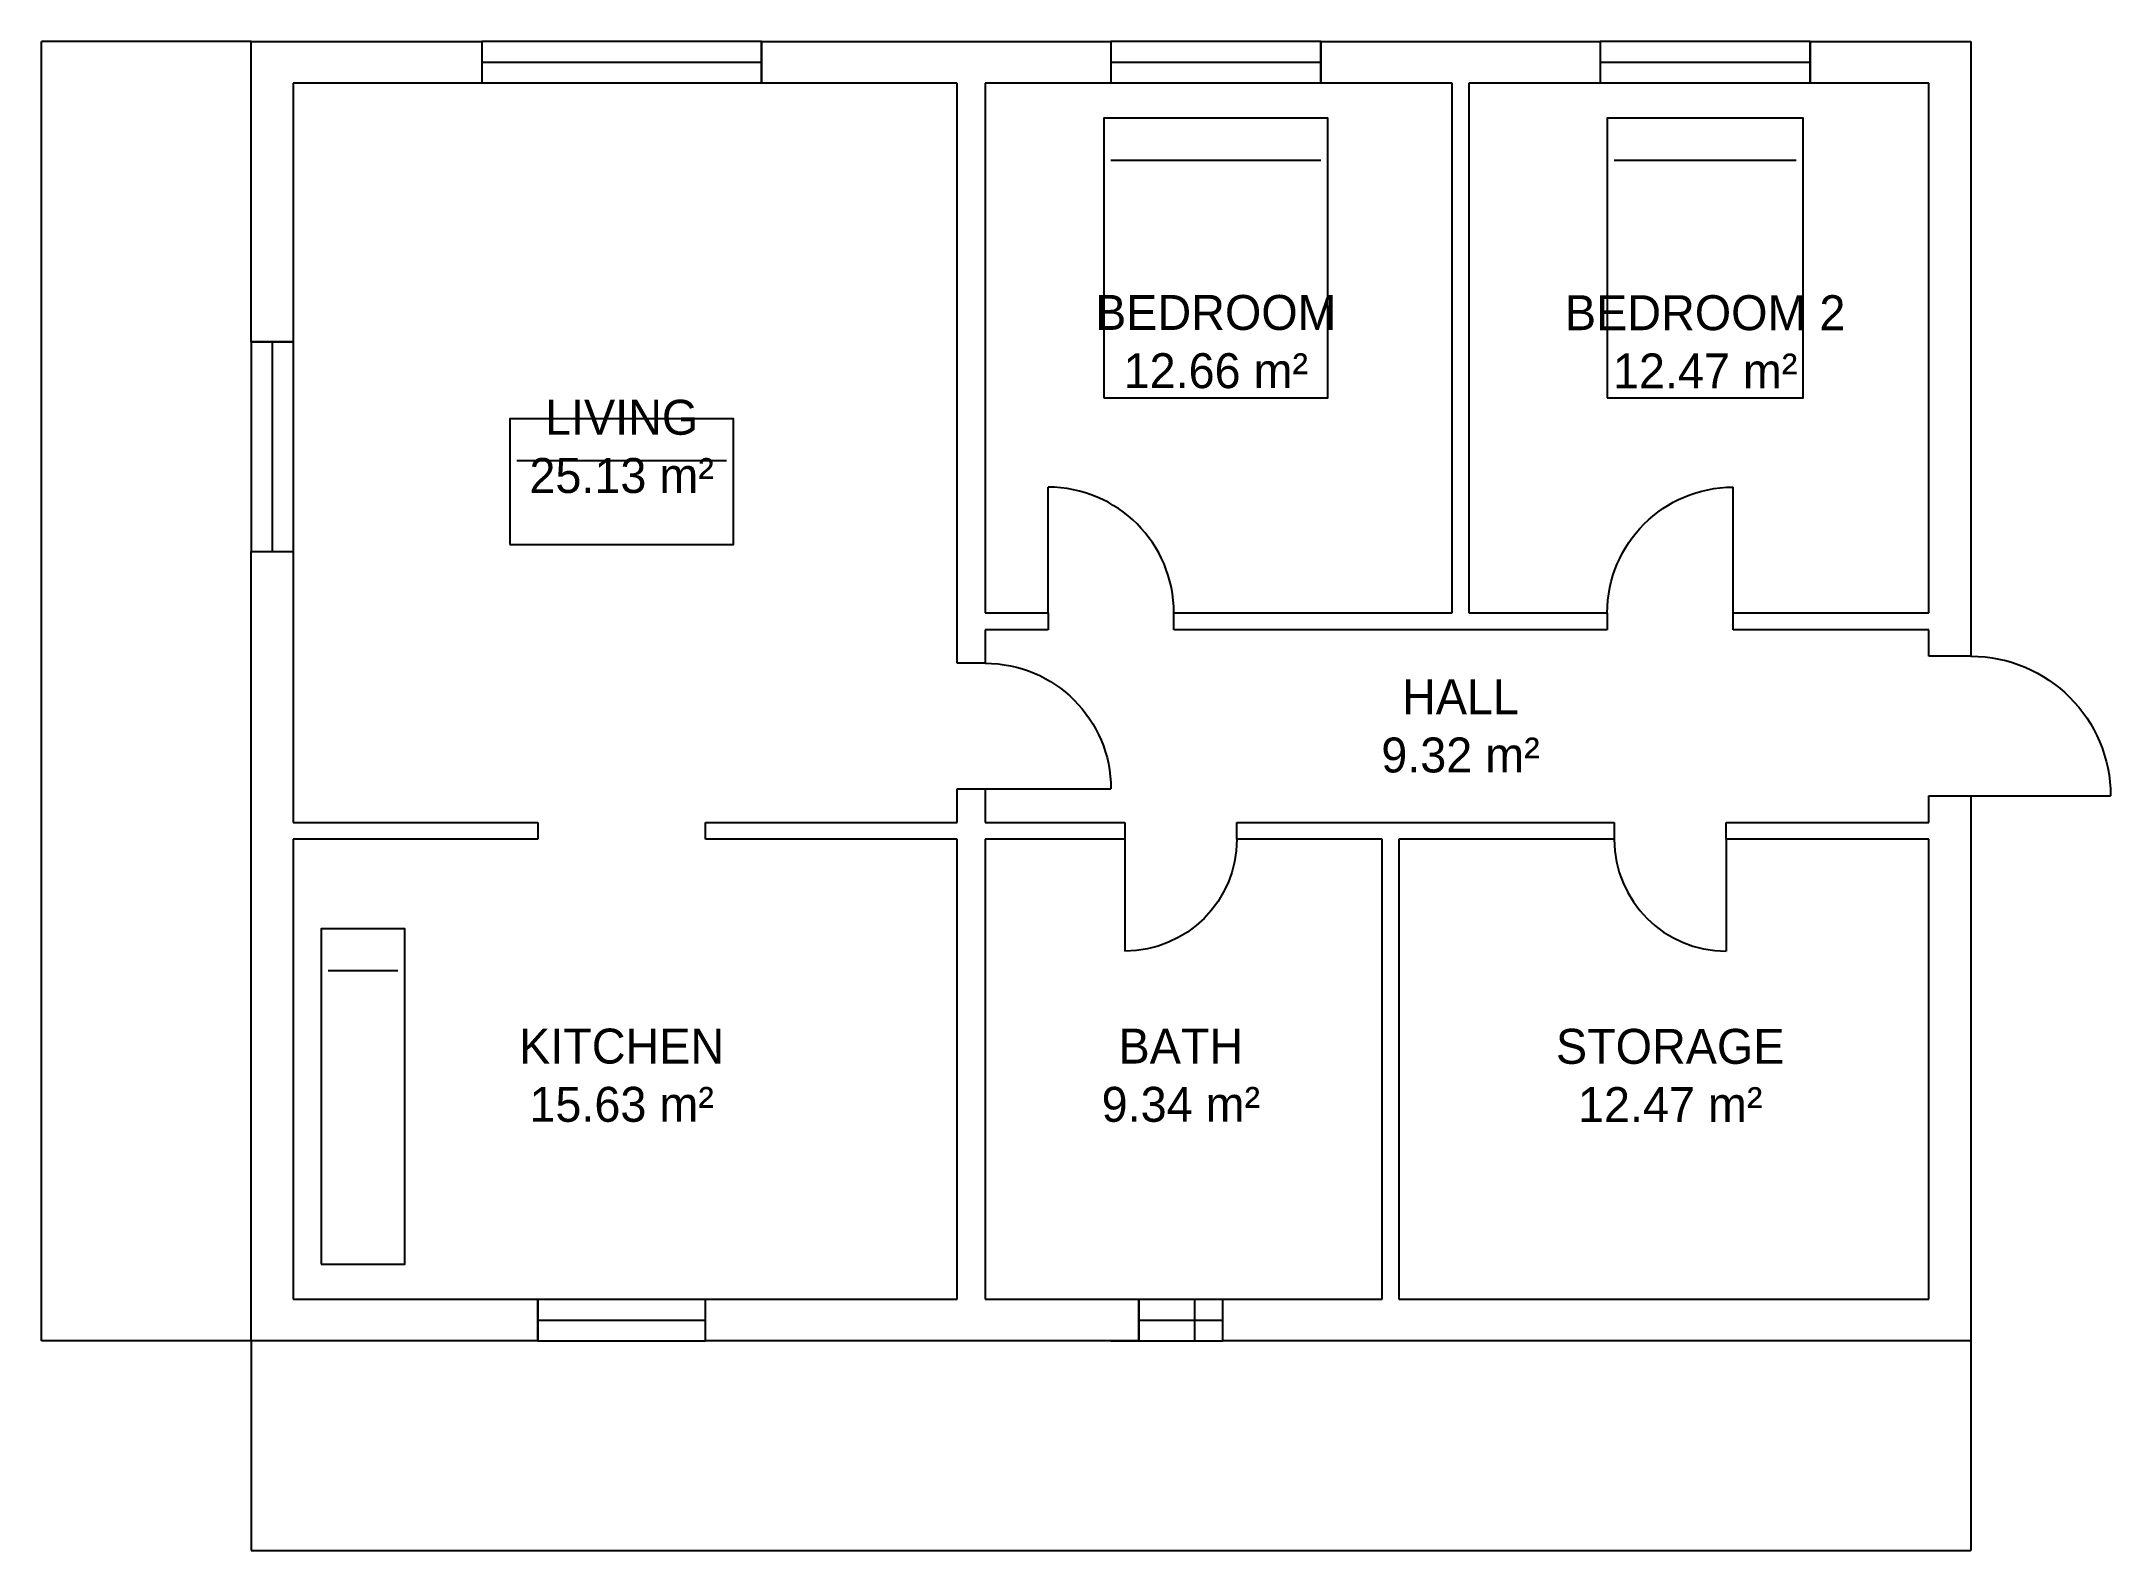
# Model space of a CAD drawing. Header units: millimetres. Extents: x -1650 to 13150, y -1650 to 9150.
import ezdxf

# ---------------------------------------------------------------- set-up
doc = ezdxf.new("R2010")
doc.units = ezdxf.units.MM
for name, color, linetype in [('A-ANNO-DIMS', 7, 'Continuous'), ('A-AREA-IDEN', 7, 'Continuous'), ('A-DOOR', 7, 'Continuous'), ('A-GLAZ', 7, 'Continuous'), ('A-WALL', 7, 'Continuous'), ('I-FURN', 7, 'Continuous')]:
    doc.layers.add(name, color=color, linetype=linetype)
doc.styles.add('OpenSansCondensed-Light', font='OpenSansCondensed-Light.ttf')
doc.dimstyles.new('EZDXF', dxfattribs={"dimtxt": 0.25, "dimasz": 0.175, "dimexe": 0.375, "dimexo": 0.125, "dimgap": 0.1, "dimtad": 1, "dimlfac": 100, "dimzin": 12, "dimdsep": 46, "dimtxsty": 'OpenSansCondensed-Light', "dimblk": 'ARCHTICK', "dimcen": 2.5, "dimazin": 3, "dimtfac": 0.5, "dimtmove": 2, "dimatfit": 3})

# ---------------------------------------------------------------- blocks, each defined once
blk = doc.blocks.new('DOOR_SWING')
blk.add_line((0, 0), (0, 1))
blk.add_arc((0, 0), 1, 0, 90)
blk = doc.blocks.new('WINDOW_3L')
for p, q in [((0, 0.5), (1, 0.5)), ((0, -0.5), (0, 0.5)), ((1, -0.5), (1, 0.5)), ((0, 0), (1, 0)), ((0, -0.5), (1, -0.5))]:
    blk.add_line(p, q)
blk = doc.blocks.new('FURN_160x200')
blk.add_line((-0.75, 0.7), (0.75, 0.7))
blk.add_lwpolyline([(-0.8, -1), (0.8, -1), (0.8, 1), (-0.8, 1)], close=True)
blk = doc.blocks.new('FURN_140x200')
blk.add_line((-0.65, 0.7), (0.65, 0.7))
blk.add_lwpolyline([(-0.7, -1), (0.7, -1), (0.7, 1), (-0.7, 1)], close=True)
blk = doc.blocks.new('FURN_160x90')
blk.add_line((-0.75, 0.15), (0.75, 0.15))
blk.add_lwpolyline([(-0.8, -0.45), (0.8, -0.45), (0.8, 0.45), (-0.8, 0.45)], close=True)
blk = doc.blocks.new('FURN_60x240')
blk.add_line((-0.25, 0.9), (0.25, 0.9))
blk.add_lwpolyline([(-0.3, -1.2), (0.3, -1.2), (0.3, 1.2), (-0.3, 1.2)], close=True)
blk = doc.blocks.new('_ARCHTICK')
at = {"color": 0, "linetype": 'BYBLOCK', "const_width": 0.15}
blk.add_lwpolyline([(-0.5, -0.5), (0.5, 0.5)], dxfattribs=at)

msp = doc.modelspace()

# ---------------------------------------------------------------- linework, layer by layer
at = {"layer": 'A-WALL'}
for p, q in [((-150, 7000), (-150, 9150)), ((-150, 9150), (1500, 9150)), ((1500, 9150), (1500, 8850)), ((3500, 9150), (6000, 9150)), ((3500, 8850), (3500, 9150)), ((6000, 9150), (6000, 8850)), ((7500, 9150), (9500, 9150)), ((7500, 8850), (7500, 9150)), ((9500, 9150), (9500, 8850)), ((11000, 9150), (12150, 9150)), ((11000, 8850), (11000, 9150)), ((12150, 9150), (12150, 4750)), ((1500, 8850), (150, 8850)), ((150, 8850), (150, 7000)), ((4900, 8850), (3500, 8850)), ((4900, 4700), (4900, 8850)), ((6000, 8850), (5100, 8850)), ((5100, 8850), (5100, 5060)), ((8440, 8850), (7500, 8850)), ((8440, 5060), (8440, 8850)), ((9500, 8850), (8560, 8850)), ((8560, 8850), (8560, 5060)), ((11850, 8850), (11000, 8850)), ((11850, 5060), (11850, 8850)), ((150, 7000), (-150, 7000)), ((-150, -150), (-150, 5500)), ((-150, 5500), (150, 5500)), ((150, 5500), (150, 3560)), ((5100, 5060), (5550, 5060)), ((5550, 5060), (5550, 4940)), ((6450, 4940), (6450, 5060)), ((6450, 5060), (8440, 5060)), ((8560, 5060), (9550, 5060)), ((9550, 5060), (9550, 4940)), ((10450, 4940), (10450, 5060)), ((10450, 5060), (11850, 5060)), ((5550, 4940), (5100, 4940)), ((5100, 4940), (5100, 4700)), ((9550, 4940), (6450, 4940)), ((11850, 4940), (10450, 4940)), ((11850, 4750), (11850, 4940)), ((12150, 4750), (11850, 4750)), ((5100, 4700), (4900, 4700)), ((4900, 3560), (4900, 3800)), ((4900, 3800), (5100, 3800)), ((5100, 3800), (5100, 3560)), ((11850, 3560), (11850, 3750)), ((11850, 3750), (12150, 3750)), ((12150, 3750), (12150, -150)), ((150, 3560), (1900, 3560)), ((1900, 3560), (1900, 3440)), ((3100, 3440), (3100, 3560)), ((3100, 3560), (4900, 3560)), ((5100, 3560), (6100, 3560)), ((6100, 3560), (6100, 3440)), ((6900, 3440), (6900, 3560)), ((6900, 3560), (9600, 3560)), ((9600, 3560), (9600, 3440)), ((10400, 3440), (10400, 3560)), ((10400, 3560), (11850, 3560)), ((1900, 3440), (150, 3440)), ((150, 3440), (150, 150)), ((4900, 3440), (3100, 3440)), ((4900, 150), (4900, 3440)), ((6100, 3440), (5100, 3440)), ((5100, 3440), (5100, 150)), ((7940, 3440), (6900, 3440)), ((7940, 150), (7940, 3440)), ((9600, 3440), (8060, 3440)), ((8060, 3440), (8060, 150)), ((11850, 3440), (10400, 3440)), ((11850, 150), (11850, 3440)), ((150, 150), (1900, 150)), ((1900, 150), (1900, -150)), ((3100, -150), (3100, 150)), ((3100, 150), (4900, 150)), ((5100, 150), (6200, 150)), ((6200, 150), (6200, -150)), ((6800, -150), (6800, 150)), ((6800, 150), (7940, 150)), ((8060, 150), (11850, 150)), ((1900, -150), (-150, -150)), ((6200, -150), (3100, -150)), ((12150, -150), (6800, -150))]:
    msp.add_line(p, q, dxfattribs=at)

# ---------------------------------------------------------------- block references
at = {"layer": 'A-DOOR'}
for p, xscale, yscale in [((5550, 5060), 900, 900), ((6100, 3440), 800, -800)]:
    msp.add_blockref('DOOR_SWING', p, dxfattribs=dict(at, xscale=xscale, yscale=yscale))
for p, xscale, yscale, rotation in [((10450, 5060), 900, -900, -180), ((12150, 3750), 1000, -1000, 90), ((5100, 3800), 900, -900, 90), ((10400, 3440), 800, 800, -180)]:
    msp.add_blockref('DOOR_SWING', p, dxfattribs=dict(at, xscale=xscale, yscale=yscale, rotation=rotation))
at = {"layer": 'A-GLAZ', "yscale": 300}
for p, xscale, rotation in [((3500, 9000), 2000, 180), ((7500, 9000), 1500, 180), ((11000, 9000), 1500, 180), ((0, 7000), 1500, -90)]:
    msp.add_blockref('WINDOW_3L', p, dxfattribs=dict(at, xscale=xscale, rotation=rotation))
for p, xscale in [((1900, 0), 1200), ((6200, 0), 600)]:
    msp.add_blockref('WINDOW_3L', p, dxfattribs=dict(at, xscale=xscale))
at = {"layer": 'I-FURN', "xscale": 1000, "yscale": 1000}
for name, p in [('FURN_160x200', (6750, 7600)), ('FURN_140x200', (10250, 7600)), ('FURN_160x90', (2500, 6000)), ('FURN_60x240', (650, 1600))]:
    msp.add_blockref(name, p, dxfattribs=at)

# ---------------------------------------------------------------- texts
at = {"layer": 'A-AREA-IDEN', "char_height": 250, "attachment_point": 5}
for s, insert in [('BEDROOM\\P12.66 m²', (6750, 7000)), ('BEDROOM 2\\P12.47 m²', (10250, 7000)), ('LIVING\\P25.13 m²', (2500, 6250)), ('HALL\\P9.32 m²', (8500, 4250)), ('KITCHEN\\P15.63 m²', (2500, 1750)), ('BATH\\P9.34 m²', (6500, 1750)), ('STORAGE\\P12.47 m²', (10000, 1750))]:
    msp.add_mtext(s, dxfattribs=dict(at, insert=insert))

# ---------------------------------------------------------------- dimensions: what is measured, and where the dimension line sits
at = {"layer": 'A-ANNO-DIMS'}
for base, p1, p2 in [((-1650, -150), (-150, -150), (-150, 9150)), ((6600, -150), (6000, -150), (6000, 150))]:
    msp.add_linear_dim(base=base, p1=p1, p2=p2, angle=90, dimstyle='EZDXF', dxfattribs=at).render()
msp.add_linear_dim(base=(-150, -1650), p1=(-150, -150), p2=(12150, -150), dimstyle='EZDXF', dxfattribs=at).render()

doc.saveas('drawing.dxf')
